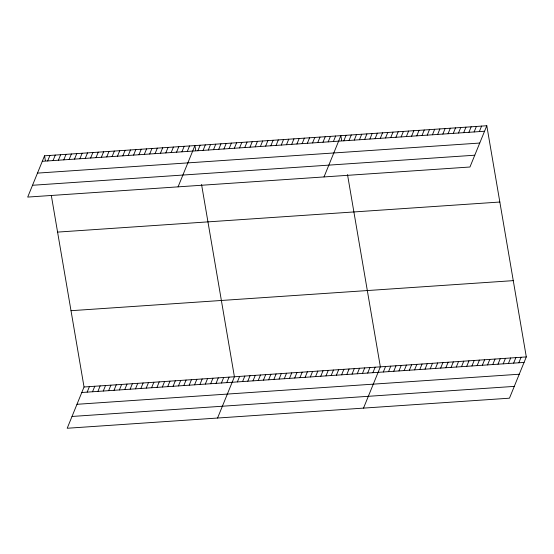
<?xml version="1.0" encoding="UTF-8"?>
<svg xmlns="http://www.w3.org/2000/svg" width="554" height="554" viewBox="0 0 554 554"><rect width="100%" height="100%" fill="white"/><g stroke="black" fill="none" stroke-linecap="round" stroke-linejoin="round"><path stroke-width="0.83" d="M44.542 155.806L27.7 197.079L469.958 167.01L486.8 125.744L44.542 155.806L45.359 160.577M47.665 160.944L49.915 155.439M53.039 160.577L55.282 155.078M58.405 160.217L60.656 154.711M63.779 159.85L66.023 154.344M69.146 159.483L71.397 153.977M74.52 159.116L76.764 153.617M79.887 158.756L82.137 153.25M85.261 158.389L87.504 152.883M90.627 158.022L92.878 152.523M96.001 157.661L98.245 152.156M101.368 157.294L103.619 151.789M106.742 156.927L108.986 151.422M112.109 156.56L114.359 151.062M117.483 156.2L119.726 150.695M122.85 155.833L125.1 150.328M128.223 155.466L130.467 149.968M133.59 155.106L135.834 149.601M138.964 154.739L141.208 149.234M144.331 154.372L146.575 148.867M149.705 154.005L151.948 148.507M155.072 153.645L157.315 148.14M160.445 153.278L162.689 147.773M165.812 152.911L168.056 147.412M171.186 152.551L173.43 147.045M176.553 152.184L178.797 146.678M51.335 195.541L84.042 386.99L67.2 428.256L509.458 398.194L526.3 356.921L486.8 125.744M181.927 151.817L184.17 146.311M87.165 392.121L89.416 386.623M187.294 151.45L189.537 145.951M92.539 391.761L94.782 386.256M178.069 186.857L194.911 145.584L195.728 150.356M97.906 391.394L100.156 385.889M197.875 150.73L200.126 145.231M103.279 391.027L105.523 385.529M203.089 150.376L205.333 144.878M108.646 390.667L110.897 385.162M208.304 150.023L210.548 144.518M114.02 390.3L116.264 384.795M213.512 149.67L215.762 144.165M119.387 389.933L121.638 384.434M218.726 149.317L220.97 143.811M124.761 389.566L127.005 384.067M223.941 148.964L226.184 143.458M130.128 389.206L132.378 383.7M229.148 148.604L231.399 143.105M135.501 388.839L137.745 383.333M234.363 148.25L236.606 142.752M140.868 388.472L143.112 382.973M239.577 147.897L241.821 142.392M146.242 388.112L148.486 382.606M244.785 147.544L247.036 142.039M151.609 387.745L153.853 382.239M249.999 147.191L252.243 141.685M156.983 387.378L159.227 381.872M255.214 146.838L257.458 141.332M260.422 146.478L262.672 140.979M162.35 387.011L164.593 381.512M265.636 146.124L267.88 140.626M167.724 386.65L169.967 381.145M270.851 145.771L273.094 140.266M173.09 386.283L175.334 380.778M276.058 145.418L278.309 139.913M178.464 385.916L180.708 380.418M281.273 145.065L283.516 139.56M183.831 385.556L186.075 380.051M286.487 144.712L288.731 139.206M189.205 385.189L191.449 379.684M291.702 144.352L293.945 138.853M194.572 384.822L196.815 379.317M296.909 143.998L299.16 138.5M199.946 384.455L202.189 378.957M302.124 143.645L304.368 138.14M205.312 384.095L207.556 378.59M307.338 143.292L309.582 137.787M210.686 383.728L212.93 378.223M312.546 142.939L314.797 137.434M216.053 383.361L218.297 377.863M317.761 142.586L320.004 137.08M221.427 383.001L223.671 377.496M322.975 142.226L325.219 136.727M226.794 382.634L229.037 377.129M328.183 141.872L330.433 136.374M217.57 418.035L234.411 376.762L201.566 184.524M333.397 141.519L335.641 136.014M237.375 381.914L239.626 376.408M324.014 176.934L340.855 135.661L341.673 140.432M242.59 381.561L244.833 376.055M343.819 140.813L346.07 135.308M247.804 381.207L250.048 375.702M349.034 140.46L351.278 134.954M253.012 380.847L255.262 375.349M354.248 140.1L356.492 134.601M258.226 380.494L260.47 374.996M359.456 139.746L361.707 134.248M263.441 380.141L265.685 374.636M364.671 139.393L366.914 133.888M268.648 379.788L270.899 374.282M369.885 139.04L372.129 133.535M273.863 379.435L276.107 373.929M375.093 138.687L377.343 133.182M279.077 379.081L281.321 373.576M380.307 138.334L382.551 132.828M284.285 378.721L286.536 373.223M385.522 137.974L387.765 132.475M289.5 378.368L291.743 372.87M390.729 137.621L392.98 132.122M294.714 378.015L296.958 372.51M395.944 137.267L398.188 131.762M299.922 377.662L302.172 372.156M401.158 136.914L403.402 131.409M305.136 377.309L307.38 371.803M406.373 136.561L408.617 131.056M310.351 376.955L312.594 371.45M411.58 136.208L413.831 130.702M315.558 376.595L317.809 371.097M416.795 135.848L419.039 130.349M320.773 376.242L323.017 370.744M422.01 135.495L424.253 129.996M325.987 375.889L328.231 370.384M427.217 135.141L429.468 129.636M331.195 375.536L333.446 370.03M432.432 134.788L434.675 129.283M336.41 375.183L338.653 369.677M437.646 134.435L439.89 128.93M341.624 374.829L343.868 369.324M442.854 134.082L445.104 128.576M346.839 374.469L349.082 368.971M448.068 133.722L450.312 128.223M352.046 374.116L354.297 368.618M453.283 133.369L455.526 127.87M357.261 373.763L359.504 368.258M458.49 133.015L460.741 127.51M362.475 373.41L364.719 367.904M463.705 132.662L465.949 127.157M367.683 373.057L369.934 367.551M468.919 132.309L471.163 126.804M372.897 372.704L375.141 367.198M474.127 131.956L476.378 126.45M363.514 408.118L380.356 366.845L347.51 174.6M479.342 131.596L481.585 126.097M383.32 371.99L385.57 366.492M388.534 371.637L390.778 366.132M393.749 371.284L395.992 365.779M398.956 370.931L401.207 365.425M404.171 370.578L406.414 365.072M409.385 370.217L411.629 364.719M414.593 369.864L416.843 364.366M419.807 369.511L422.051 364.006M425.022 369.158L427.266 363.653M430.229 368.805L432.48 363.299M435.444 368.452L437.688 362.946M440.659 368.091L442.902 362.593M445.866 367.738L448.117 362.24M451.081 367.385L453.324 361.88M456.295 367.032L458.539 361.527M461.51 366.679L463.753 361.173M466.717 366.326L468.968 360.82M471.932 365.965L474.176 360.467M477.146 365.612L479.39 360.114M482.354 365.259L484.605 359.754M487.568 364.906L489.812 359.401M492.783 364.553L495.027 359.047M497.991 364.2L500.241 358.694M503.205 363.839L505.449 358.341M508.42 363.486L510.663 357.988M513.627 363.133L515.878 357.628M518.842 362.78L521.085 357.275M42.298 161.311L484.556 131.243M37.478 173.111L479.736 143.05M32.52 185.271L474.771 155.21M57.574 232.098L499.833 202.03M71.009 310.697L513.267 280.636M84.042 386.99L526.3 356.921M81.798 392.488L524.056 362.427M76.978 404.295L519.236 374.227M72.02 416.456L514.271 386.387"/></g></svg>
